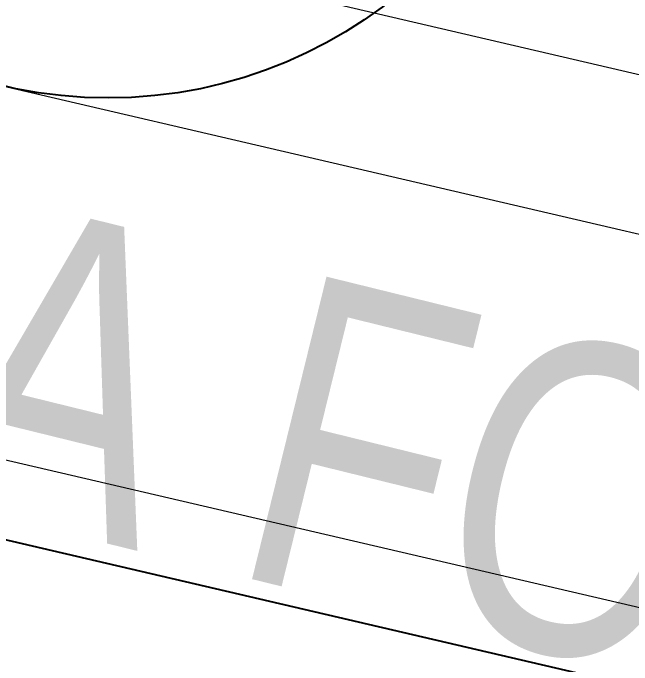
# Model space of a CAD drawing. Header units: millimetres. Extents: x 474016 to 477875, y 2288607 to 2292200.
# Drawn here: x 474261.43 to 474273.34, y 2289597.07 to 2289609.63 of the extents above; entities that cross this region are included whole.
import ezdxf
from ezdxf.enums import TextEntityAlignment as Align

# ---------------------------------------------------------------- set-up
doc = ezdxf.new("R2010")
doc.units = ezdxf.units.MM
doc.header["$LTSCALE"] = 50
for name, color, linetype, lineweight in [('BANQUETA', 251, 'Continuous', 5), ('JARDINES', 98, 'Continuous', 13), ('vialidad', 5, 'Continuous', 13)]:
    doc.layers.add(name, color=color, linetype=linetype, lineweight=lineweight)
doc.layers.add('CVL_LOTIF', color=1, linetype='Continuous')
doc.styles.get("Standard").update_dxf_attribs({"font": 'arial.ttf'})

msp = doc.modelspace()

# ---------------------------------------------------------------- linework, layer by layer
at = {"color": 3}
msp.add_circle((474263.26, 2289616.804), 8.813, dxfattribs=at)
at = {"layer": 'BANQUETA'}
msp.add_lwpolyline([(474188.389, 2289563.586), (474310.127, 2289535.216, 0.414214), (474312.528, 2289536.71), (474323.65, 2289584.431, 0.414214), (474322.156, 2289586.833), (474200.418, 2289615.203)], format="xyb", dxfattribs=at)
at = {"layer": 'CVL_LOTIF'}
msp.add_lwpolyline([(474273.12, 2289596.72), (474260.946, 2289599.557), (474255.272, 2289575.209), (474267.446, 2289572.372)], close=True, dxfattribs=at)
at = {"layer": 'JARDINES'}
msp.add_lwpolyline([(474324.425, 2289596.572, -0.388075), (474323.745, 2289593.65), (474213.693, 2289619.297, -0.386646), (474214.374, 2289622.219)], format="xyb", close=True, dxfattribs=at)

# ---------------------------------------------------------------- texts
at = {"layer": 'vialidad', "color": 5, "width": 0.75}
msp.add_text('PALMERA FORMOSA', height=6, rotation=346.1813, dxfattribs=at).set_placement((474266.243, 2289601.763), align=Align.MIDDLE)

doc.saveas('drawing.dxf')
